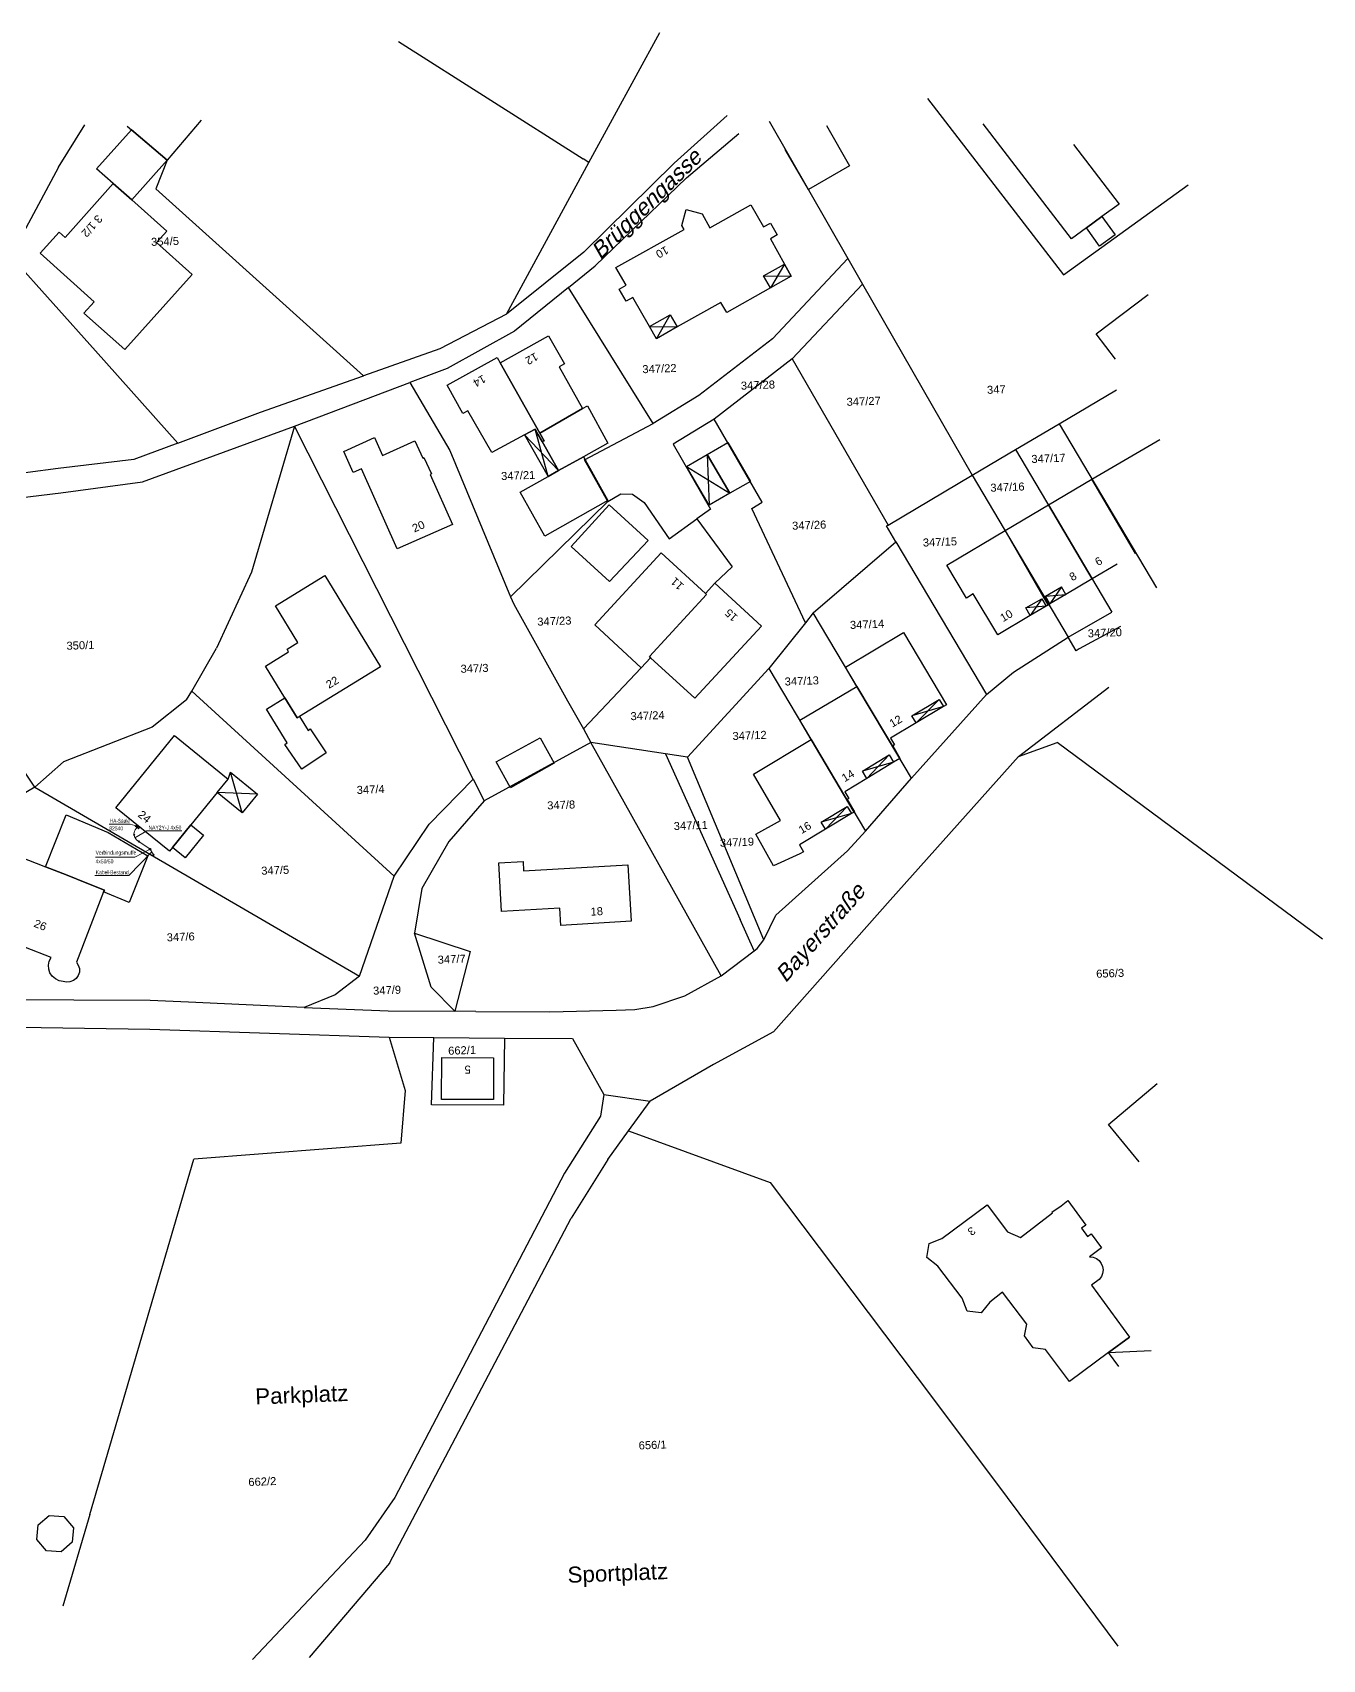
# Model space of a CAD drawing. Header units: metres. Extents: x 799836 to 800340, y 5282514 to 5282718.
# Drawn here: x 799944.7 to 800106, y 5282514.5 to 5282717.8 of the extents above; entities that cross this region are included whole.
import ezdxf

# ---------------------------------------------------------------- set-up
doc = ezdxf.new("R2010")
doc.units = ezdxf.units.M
doc.header["$PDMODE"] = 3
doc.header["$PDSIZE"] = 0.08
for name, color, linetype in [('_4001', 7, 'Continuous'), ('_4240', 7, 'Continuous'), ('_4260', 7, 'Continuous'), ('_4350', 7, 'Continuous'), ('_6000', 8, 'Continuous'), ('_6050', 7, 'Continuous'), ('_6052', 7, 'Continuous'), ('_6200', 7, 'Continuous'), ('_6210', 7, 'Continuous'), ('APKT', 7, 'Continuous'), ('Beschriftung', 7, 'Continuous'), ('EON_HA', 4, 'Continuous'), ('GIS_Nummer', 7, 'Continuous'), ('HA-Säule', 7, 'Continuous'), ('Kabel-Bestand', 34, 'Continuous'), ('Muffe', 6, 'Continuous')]:
    doc.layers.add(name, color=color, linetype=linetype)
doc.styles.add('DIN', font='EARZ_DIN.SHX', dxfattribs={"height": 0.2})
doc.styles.get("Standard").update_dxf_attribs({"font": 'arial.ttf'})

# ---------------------------------------------------------------- blocks, each defined once
blk = doc.blocks.new('GEMGIS_DFK_GN')
blk = doc.blocks.new('A$C02FF75CA')
at = {"layer": 'Muffe'}
for radius in [0.4, 0.3, 0.2, 0.1]:
    blk.add_circle((0.49, 0.56), radius, dxfattribs=at)

msp = doc.modelspace()

# ---------------------------------------------------------------- linework, layer by layer
at = {"layer": '_6000'}
for p, q in [((800014.29, 5282701.53), (800023.14, 5282717.78)), ((799990.48, 5282716.68), (800013.55, 5282702)), ((800056.62, 5282709.53), (800073.61, 5282687.49)), ((800031.58, 5282707.43), (800024.92, 5282701.46)), ((799947.98, 5282700.96), (799951.28, 5282706.24)), ((799956.58, 5282706.08), (799961.57, 5282701.84)), ((800036.8, 5282706.7), (800046.65, 5282689.56)), ((800026.48, 5282699.63), (800033.02, 5282705.16)), ((799961.57, 5282701.84), (799960.14, 5282698.26)), ((800004, 5282682.61), (800014.29, 5282701.53)), ((800014.29, 5282701.53), (800013.55, 5282702)), ((800024.92, 5282701.46), (800013.63, 5282690.34)), ((799947.98, 5282700.96), (799942.02, 5282689.82)), ((800015.08, 5282688.62), (800026.48, 5282699.63)), ((799960.14, 5282698.26), (799967.64, 5282691.5)), ((800073.61, 5282687.49), (800089.17, 5282698.74)), ((799967.64, 5282691.5), (799986.12, 5282674.88)), ((799942.02, 5282689.82), (799952.61, 5282678)), ((800013.63, 5282690.34), (800004, 5282682.61)), ((800046.65, 5282689.56), (800037.24, 5282679.5)), ((800046.65, 5282689.56), (800048.49, 5282686.34)), ((800011.75, 5282685.93), (800015.08, 5282688.62)), ((800011.75, 5282685.93), (800004.98, 5282680.47)), ((800022.31, 5282668.92), (800011.75, 5282685.93)), ((800048.49, 5282686.34), (800039.7, 5282677.03)), ((800048.49, 5282686.34), (800062.19, 5282662.47)), ((800004, 5282682.61), (799995.67, 5282678.24)), ((800004.98, 5282680.47), (799996.59, 5282675.81)), ((800037.24, 5282679.5), (800028.01, 5282672.41)), ((799962.91, 5282666.49), (799952.61, 5282678)), ((799995.67, 5282678.24), (799986.12, 5282674.88)), ((800039.7, 5282677.03), (800029.94, 5282669.49)), ((800039.7, 5282677.03), (800051.67, 5282656.24)), ((799973.23, 5282670.34), (799986.12, 5282674.88)), ((799996.59, 5282675.81), (799991.92, 5282674.05)), ((799977.5, 5282668.6), (799991.92, 5282674.05)), ((799991.92, 5282674.05), (799996.89, 5282665.55)), ((800073.05, 5282668.89), (800080.22, 5282673.12)), ((800028.01, 5282672.41), (800022.31, 5282668.92)), ((799962.91, 5282666.49), (799973.23, 5282670.34)), ((800013.75, 5282664.38), (800022.31, 5282668.92)), ((800029.94, 5282669.49), (800024.81, 5282666.35)), ((800035.94, 5282659.08), (800029.94, 5282669.49)), ((800067.61, 5282665.67), (800073.05, 5282668.89)), ((800073.05, 5282668.89), (800085.22, 5282648.38)), ((799958.48, 5282661.62), (799977.5, 5282668.6)), ((799977.5, 5282668.6), (799972.1, 5282650.34)), ((799999.81, 5282624.49), (799977.5, 5282668.6)), ((799962.91, 5282666.49), (799957.42, 5282664.45)), ((799996.89, 5282665.55), (800004.5, 5282647.28)), ((800024.81, 5282666.35), (800029.49, 5282658.24)), ((800062.19, 5282662.47), (800067.61, 5282665.67)), ((800067.61, 5282665.67), (800079.66, 5282645.36)), ((799947.94, 5282663.3), (799937.22, 5282661.91)), ((799957.42, 5282664.45), (799947.94, 5282663.3)), ((800016.66, 5282659.17), (800013.75, 5282664.38)), ((799948.29, 5282660.25), (799958.48, 5282661.62)), ((800051.67, 5282656.24), (800062.19, 5282662.47)), ((800062.19, 5282662.47), (800074.18, 5282642.23)), ((799937.85, 5282659.03), (799948.29, 5282660.25)), ((800016.66, 5282659.17), (800004.5, 5282647.28)), ((800016.66, 5282659.17), (800018.28, 5282660.14)), ((800018.28, 5282660.14), (800019.72, 5282660.08)), ((800019.72, 5282660.08), (800021.2, 5282659.04)), ((800021.2, 5282659.04), (800024.3, 5282654.51)), ((800034.65, 5282658.32), (800035.94, 5282659.08)), ((800024.3, 5282654.51), (800027.79, 5282657.01)), ((800029.49, 5282658.24), (800027.79, 5282657.01)), ((800027.79, 5282657.01), (800032.18, 5282651.02)), ((800041.35, 5282644.03), (800034.65, 5282658.32)), ((800051.49, 5282656.13), (800051.67, 5282656.24)), ((800052.63, 5282654.16), (800051.49, 5282656.13)), ((800042.33, 5282645.27), (800052.63, 5282654.16)), ((800052.63, 5282654.16), (800063.97, 5282635.08)), ((800032.18, 5282651.02), (800030.02, 5282648.96)), ((799972.1, 5282650.34), (799967.76, 5282640.87)), ((800030.02, 5282648.96), (800028.86, 5282647.69)), ((800004.5, 5282647.28), (800004.89, 5282646.34)), ((800029, 5282647.56), (800021.84, 5282639.8)), ((800028.86, 5282647.69), (800029, 5282647.56)), ((800004.89, 5282646.34), (800011.63, 5282634.26)), ((800042.33, 5282645.27), (800041.35, 5282644.03)), ((800054.6, 5282624.59), (800042.33, 5282645.27)), ((800074.18, 5282642.23), (800079.66, 5282645.36)), ((800041.35, 5282644.03), (800036.78, 5282638.31)), ((800080.73, 5282643.55), (800075.56, 5282640.77)), ((799964.64, 5282635.5), (799967.76, 5282640.87)), ((800067.33, 5282637.87), (800074.18, 5282642.23)), ((800075.2, 5282640.51), (800074.18, 5282642.23)), ((800075.56, 5282640.77), (800075.2, 5282640.51)), ((800020.83, 5282638.39), (800013.59, 5282630.77)), ((800021.99, 5282639.66), (800020.83, 5282638.39)), ((800021.84, 5282639.8), (800021.99, 5282639.66)), ((800036.78, 5282638.31), (800026.6, 5282627.22)), ((800036.78, 5282638.31), (800048.85, 5282617.98)), ((800063.97, 5282635.08), (800067.33, 5282637.87)), ((799964, 5282634.39), (799959.71, 5282630.97)), ((799964, 5282634.39), (799964.64, 5282635.5)), ((799989.96, 5282612.36), (799964.64, 5282635.5)), ((800011.63, 5282634.26), (800013.59, 5282630.77)), ((800054.6, 5282624.59), (800063.97, 5282635.08)), ((800067.97, 5282627.32), (800079.25, 5282635.97)), ((799959.71, 5282630.97), (799948.6, 5282626.66)), ((800013.59, 5282630.77), (800014.54, 5282629.07)), ((800014.54, 5282629.07), (800001.19, 5282621.76)), ((800030.82, 5282599.91), (800014.54, 5282629.07)), ((800023.87, 5282627.64), (800014.54, 5282629.07)), ((800067.97, 5282627.32), (800072.8, 5282629.06)), ((800105.97, 5282604.49), (800072.8, 5282629.06)), ((799945.04, 5282623.47), (799948.6, 5282626.66)), ((800026.6, 5282627.22), (800023.87, 5282627.64)), ((800023.87, 5282627.64), (800033.17, 5282606.94)), ((800036.16, 5282604.41), (800026.6, 5282627.22)), ((800067.97, 5282627.32), (800051.93, 5282609.35)), ((799945.04, 5282623.47), (799943.79, 5282625.35)), ((799994.31, 5282618.87), (799999.81, 5282624.49)), ((799999.81, 5282624.49), (800001.19, 5282621.76)), ((800048.85, 5282617.98), (800054.6, 5282624.59)), ((799945.04, 5282623.47), (799941.15, 5282621.21)), ((799945.04, 5282623.47), (799985.63, 5282599.88)), ((800001.19, 5282621.76), (799996.77, 5282616.68)), ((799989.96, 5282612.36), (799994.31, 5282618.87)), ((800046.6, 5282615.55), (800048.85, 5282617.98)), ((799996.77, 5282616.68), (799993.42, 5282610.82)), ((800037.63, 5282607.47), (800046.6, 5282615.55)), ((799985.63, 5282599.88), (799989.96, 5282612.36)), ((799993.42, 5282610.82), (799992.5, 5282605.24)), ((800051.93, 5282609.35), (800037.34, 5282592.92)), ((800034.93, 5282603.02), (800033.17, 5282606.94)), ((800036.16, 5282604.41), (800037.63, 5282607.47)), ((799994.55, 5282598.48), (799992.5, 5282605.24)), ((799992.5, 5282605.24), (799999.43, 5282602.97)), ((800035.33, 5282603.32), (800036.16, 5282604.41)), ((799999.43, 5282602.97), (799997.52, 5282595.48)), ((800030.82, 5282599.91), (800034.93, 5282603.02)), ((800034.93, 5282603.02), (800035.33, 5282603.32)), ((799985.63, 5282599.88), (799982.58, 5282597.52)), ((800026.29, 5282597.4), (800030.82, 5282599.91)), ((799997.52, 5282595.48), (799994.55, 5282598.48)), ((799959.47, 5282596.82), (799934.45, 5282596.96)), ((799964.26, 5282596.6), (799959.47, 5282596.82)), ((799973.22, 5282596.22), (799964.26, 5282596.6)), ((799978.71, 5282595.97), (799973.22, 5282596.22)), ((799982.58, 5282597.52), (799978.71, 5282595.97)), ((799978.71, 5282595.97), (799989.19, 5282595.52)), ((800009.41, 5282595.43), (800017.68, 5282595.6)), ((800017.68, 5282595.6), (800020.03, 5282595.7)), ((800020.03, 5282595.7), (800022.33, 5282596.07)), ((800022.33, 5282596.07), (800026.29, 5282597.4)), ((799917.92, 5282593.86), (799959.4, 5282593.25)), ((799989.19, 5282595.52), (799997.52, 5282595.48)), ((800000.15, 5282595.47), (799997.52, 5282595.48)), ((800000.15, 5282595.47), (800009.41, 5282595.43)), ((799959.4, 5282593.25), (799989.34, 5282592.23)), ((799989.34, 5282592.23), (799991.33, 5282585.6)), ((799989.34, 5282592.23), (799994.92, 5282592.19)), ((799994.6, 5282583.77), (799994.92, 5282592.19)), ((799994.92, 5282592.19), (800003.74, 5282592.14)), ((800003.74, 5282592.14), (800003.62, 5282583.76)), ((800003.74, 5282592.14), (800012.24, 5282592.09)), ((800012.24, 5282592.09), (800016.16, 5282585.06)), ((800037.34, 5282592.92), (800029.84, 5282588.83)), ((800029.84, 5282588.83), (800021.94, 5282584.23)), ((799991.33, 5282585.6), (799990.76, 5282579)), ((800003.62, 5282583.76), (799994.6, 5282583.77)), ((800016.16, 5282585.06), (800015.75, 5282582.37)), ((800016.16, 5282585.06), (800021.94, 5282584.23)), ((800019.25, 5282580.55), (800021.94, 5282584.23)), ((800015.75, 5282582.37), (800011.23, 5282575.24)), ((800016.64, 5282576.97), (800019.25, 5282580.55)), ((800019.25, 5282580.55), (800036.95, 5282574.1)), ((799990.76, 5282579), (799964.9, 5282577.02)), ((799951.89, 5282532.61), (799964.9, 5282577.02)), ((800011.23, 5282575.24), (799990.01, 5282534.73)), ((800016.64, 5282576.97), (800012.05, 5282569.63)), ((800036.95, 5282574.1), (800055.3, 5282549.7)), ((799989.38, 5282526.53), (800012.05, 5282569.63)), ((800055.3, 5282549.7), (800065.24, 5282536.51)), ((799990.01, 5282534.73), (799986.34, 5282529.39)), ((800065.24, 5282536.51), (800080.4, 5282516.15)), ((799951.89, 5282532.61), (799948.53, 5282521.16)), ((799986.34, 5282529.39), (799972.23, 5282514.48)), ((799989.38, 5282526.53), (799979.32, 5282514.71))]:
    msp.add_line(p, q, dxfattribs=at)
at = {"layer": '_6050', "color": 10}
for p, q in [((800074.59, 5282692.01), (800063.54, 5282706.36)), ((800074.86, 5282703.8), (800080.55, 5282696.35)), ((799948.83, 5282692.19), (799954.84, 5282698.91)), ((799954.84, 5282698.91), (799957.15, 5282696.88)), ((799957.15, 5282696.88), (799961.52, 5282692.95)), ((800025.91, 5282693.69), (800026.46, 5282695.69)), ((800026.46, 5282695.69), (800028.42, 5282695.15)), ((800029.38, 5282693.39), (800034.54, 5282696.25)), ((800034.54, 5282696.25), (800036.11, 5282693.51)), ((800080.55, 5282696.35), (800078.4, 5282694.78)), ((800017.64, 5282688.44), (800026.19, 5282693.18)), ((800026.19, 5282693.18), (800025.91, 5282693.69)), ((800028.42, 5282695.15), (800029.38, 5282693.39)), ((800036.11, 5282693.51), (800036.99, 5282693.97)), ((800036.99, 5282693.97), (800037.82, 5282692.5)), ((800076.46, 5282693.36), (800074.59, 5282692.01)), ((800078.4, 5282694.78), (800076.46, 5282693.36)), ((799945.72, 5282690.23), (799948.08, 5282692.85)), ((799948.08, 5282692.85), (799948.83, 5282692.19)), ((799961.52, 5282692.95), (799960.25, 5282691.53)), ((799960.25, 5282691.53), (799964.68, 5282687.53)), ((800037.82, 5282692.5), (800036.96, 5282692.02)), ((800036.96, 5282692.02), (800038.72, 5282688.82)), ((799952.47, 5282684.14), (799945.72, 5282690.23)), ((799964.68, 5282687.53), (799956.27, 5282678.19)), ((800018.93, 5282686.21), (800017.64, 5282688.44)), ((800039.55, 5282687.32), (800036.98, 5282685.87)), ((800038.72, 5282688.82), (800039.55, 5282687.32)), ((800018.06, 5282685.71), (800018.93, 5282686.21)), ((800018.93, 5282684.21), (800018.06, 5282685.71)), ((800036.98, 5282685.87), (800031.52, 5282682.78)), ((799951.17, 5282682.7), (799952.47, 5282684.14)), ((800019.79, 5282684.69), (800018.93, 5282684.21)), ((800021.84, 5282681.05), (800019.79, 5282684.69)), ((800030.77, 5282684.07), (800025.33, 5282681)), ((800031.52, 5282682.78), (800030.77, 5282684.07)), ((799956.27, 5282678.19), (799951.17, 5282682.7)), ((800022.72, 5282679.53), (800021.84, 5282681.05)), ((800025.33, 5282681), (800022.72, 5282679.53)), ((800003.19, 5282676.53), (800009.24, 5282679.9)), ((800009.24, 5282679.9), (800011.22, 5282676.4)), ((799996.57, 5282673.72), (800002.81, 5282677.18)), ((800002.81, 5282677.18), (800003.19, 5282676.53)), ((800003.19, 5282676.53), (800008.15, 5282667.73)), ((800008.15, 5282667.73), (800003.19, 5282676.53)), ((800011.22, 5282676.4), (800010.56, 5282676.03)), ((800010.56, 5282676.03), (800013.5, 5282670.8)), ((799998.52, 5282670.18), (799996.57, 5282673.72)), ((800013.5, 5282670.8), (800008.15, 5282667.73)), ((799999.15, 5282670.53), (799998.52, 5282670.18)), ((800002.16, 5282665.3), (799999.15, 5282670.53)), ((799983.66, 5282665.45), (799987.48, 5282667.17)), ((799987.48, 5282667.17), (799988.47, 5282664.95)), ((799988.47, 5282664.95), (799992.53, 5282666.78)), ((799992.53, 5282666.78), (799993.51, 5282664.61)), ((800006.23, 5282667.53), (800002.16, 5282665.3)), ((800007.55, 5282668.24), (800006.23, 5282667.53)), ((800007.91, 5282667.61), (800007.55, 5282668.24)), ((800008.45, 5282666.67), (800007.91, 5282667.61)), ((800008.15, 5282667.73), (800008.7, 5282666.76)), ((800008.7, 5282666.76), (800008.45, 5282666.67)), ((800077.16, 5282661.96), (800085.62, 5282666.95)), ((799984.84, 5282662.81), (799983.66, 5282665.45)), ((799993.51, 5282664.61), (799993.67, 5282664.68)), ((799993.67, 5282664.68), (799994.6, 5282662.64)), ((799985.87, 5282663.27), (799984.84, 5282662.81)), ((799990.34, 5282653.27), (799985.87, 5282663.27)), ((799994.6, 5282662.64), (799994.43, 5282662.56)), ((799994.43, 5282662.56), (799997.23, 5282656.31)), ((800071.73, 5282658.75), (800077.16, 5282661.96)), ((800077.16, 5282661.96), (800082.61, 5282652.69)), ((800082.61, 5282652.69), (800077.16, 5282661.96)), ((800066.3, 5282655.54), (800071.73, 5282658.75)), ((800071.73, 5282658.75), (800077.19, 5282649.52)), ((800077.19, 5282649.52), (800071.73, 5282658.75)), ((799997.23, 5282656.31), (799990.34, 5282653.27)), ((800059, 5282651.24), (800066.3, 5282655.54)), ((800066.3, 5282655.54), (800071.68, 5282646.24)), ((800071.68, 5282646.24), (800066.3, 5282655.54)), ((800015.02, 5282643.75), (800023.33, 5282652.75)), ((800023.33, 5282652.75), (800028.86, 5282647.69)), ((800061.48, 5282647.12), (800059, 5282651.24)), ((800080.32, 5282651.35), (800077.19, 5282649.52)), ((799975.12, 5282646.13), (799981.29, 5282649.92)), ((799981.29, 5282649.92), (799988.25, 5282638.53)), ((800028.86, 5282647.69), (800030.02, 5282648.96)), ((800030.02, 5282648.96), (800035.84, 5282643.61)), ((800077.19, 5282649.52), (800073.91, 5282647.56)), ((800029, 5282647.56), (800021.84, 5282639.8)), ((800021.84, 5282639.8), (800029, 5282647.56)), ((800028.86, 5282647.69), (800029, 5282647.56)), ((800029, 5282647.56), (800028.86, 5282647.69)), ((800062.33, 5282647.63), (800061.48, 5282647.12)), ((800065.38, 5282642.53), (800062.33, 5282647.63)), ((800071.9, 5282646.38), (800071.77, 5282646.3)), ((800073.91, 5282647.56), (800071.9, 5282646.38)), ((799977.92, 5282641.56), (799975.12, 5282646.13)), ((800069.44, 5282644.93), (800065.38, 5282642.53)), ((800071.44, 5282646.1), (800069.44, 5282644.93)), ((800071.68, 5282646.24), (800071.44, 5282646.1)), ((800071.77, 5282646.3), (800071.68, 5282646.24)), ((800020.83, 5282638.39), (800015.02, 5282643.75)), ((800035.84, 5282643.61), (800027.51, 5282634.61)), ((800046.35, 5282638.5), (800053.6, 5282642.82)), ((800053.6, 5282642.82), (800058.98, 5282633.77)), ((799973.86, 5282638.61), (799976.76, 5282640.39)), ((799976.56, 5282640.73), (799977.92, 5282641.56)), ((799976.76, 5282640.39), (799976.56, 5282640.73)), ((799976.28, 5282634.65), (799973.86, 5282638.61)), ((799988.25, 5282638.53), (799978.12, 5282632.33)), ((800021.99, 5282639.66), (800020.83, 5282638.39)), ((800021.84, 5282639.8), (800021.99, 5282639.66)), ((800021.99, 5282639.66), (800021.84, 5282639.8)), ((800027.51, 5282634.61), (800021.99, 5282639.66)), ((800047.78, 5282636.08), (800046.35, 5282638.5)), ((799977.81, 5282632.15), (799976.28, 5282634.65)), ((800040.63, 5282631.84), (800047.78, 5282636.08)), ((800053.13, 5282627.08), (800047.78, 5282636.08)), ((800047.78, 5282636.08), (800053.13, 5282627.08)), ((799978.12, 5282632.33), (799977.81, 5282632.15)), ((800058.62, 5282633.55), (800055.19, 5282631.51)), ((800058.98, 5282633.77), (800058.62, 5282633.55)), ((800042.06, 5282629.43), (800040.63, 5282631.84)), ((800055.19, 5282631.51), (800051.97, 5282629.6)), ((799955.14, 5282620.92), (799962.49, 5282629.95)), ((799962.49, 5282629.95), (799969.2, 5282624.5)), ((800034.84, 5282625.11), (800042.06, 5282629.43)), ((800047.44, 5282620.38), (800042.06, 5282629.43)), ((800042.06, 5282629.43), (800047.44, 5282620.38)), ((800051.97, 5282629.6), (800052.46, 5282628.76)), ((800052.46, 5282628.76), (800052.25, 5282628.64)), ((800052.25, 5282628.64), (800053.16, 5282627.1)), ((800052.36, 5282626.62), (800049.01, 5282624.58)), ((800053.13, 5282627.08), (800052.36, 5282626.62)), ((800053.16, 5282627.1), (800053.13, 5282627.08)), ((799969.2, 5282624.5), (799969.48, 5282625.38)), ((799969.48, 5282625.38), (799972.87, 5282622.63)), ((800038.21, 5282619.31), (800034.84, 5282625.11)), ((800049.01, 5282624.58), (800046.25, 5282622.92)), ((799967.82, 5282622.81), (799964.55, 5282618.77)), ((799970.95, 5282620.26), (799967.82, 5282622.81)), ((799972.87, 5282622.63), (799970.95, 5282620.26)), ((800046.25, 5282622.92), (800046.76, 5282622.06)), ((800046.76, 5282622.06), (800046.55, 5282621.94)), ((799961.87, 5282615.47), (799955.14, 5282620.92)), ((800047.11, 5282620.18), (800043.85, 5282618.23)), ((800046.55, 5282621.94), (800047.47, 5282620.39)), ((800047.44, 5282620.38), (800047.11, 5282620.18)), ((800047.47, 5282620.39), (800047.44, 5282620.38)), ((799964.55, 5282618.77), (799962.26, 5282615.93)), ((800035.15, 5282617.61), (800038.21, 5282619.31)), ((800043.85, 5282618.23), (800040.61, 5282616.29)), ((799962.26, 5282615.93), (799961.87, 5282615.47)), ((800037.34, 5282613.64), (800035.15, 5282617.61)), ((800040.61, 5282616.29), (800041.11, 5282615.42)), ((799943.08, 5282614.83), (799946.37, 5282613.54)), ((800003.03, 5282614.04), (800006.05, 5282614.2)), ((800003.36, 5282607.96), (800003.03, 5282614.04)), ((800006.05, 5282614.2), (800006.12, 5282613.05)), ((800040.64, 5282615.14), (800037.34, 5282613.64)), ((800041.11, 5282615.42), (800040.64, 5282615.14)), ((799946.37, 5282613.54), (799949.08, 5282612.47)), ((799949.08, 5282612.47), (799951.52, 5282611.5)), ((800006.12, 5282613.05), (800019.17, 5282613.79)), ((800019.17, 5282613.79), (800019.56, 5282606.72)), ((799953.63, 5282610.39), (799950.23, 5282601.62)), ((799951.52, 5282611.5), (799953.74, 5282610.63)), ((799953.74, 5282610.63), (799953.63, 5282610.39)), ((800010.65, 5282608.36), (800003.36, 5282607.96)), ((800010.77, 5282606.2), (800010.65, 5282608.36)), ((800019.56, 5282606.72), (800010.77, 5282606.2)), ((799947.06, 5282602.19), (799943.85, 5282603.46)), ((799946.73, 5282601.25), (799946.83, 5282601.74)), ((799946.83, 5282601.74), (799947.06, 5282602.19)), ((799946.77, 5282600.74), (799946.73, 5282601.25)), ((799946.93, 5282600.27), (799946.77, 5282600.74)), ((799947.21, 5282599.85), (799946.93, 5282600.27)), ((799947.61, 5282599.52), (799947.21, 5282599.85)), ((799950.45, 5282599.95), (799950.21, 5282599.58)), ((799950.23, 5282601.62), (799950.47, 5282601.25)), ((799950.6, 5282600.37), (799950.45, 5282599.95)), ((799950.47, 5282601.25), (799950.6, 5282600.82)), ((799950.6, 5282600.82), (799950.6, 5282600.37)), ((799948.07, 5282599.3), (799947.61, 5282599.52)), ((799948.56, 5282599.22), (799948.07, 5282599.3)), ((799948.99, 5282599.11), (799948.56, 5282599.22)), ((799949.43, 5282599.15), (799948.99, 5282599.11)), ((799949.85, 5282599.31), (799949.43, 5282599.15)), ((799950.21, 5282599.58), (799949.85, 5282599.31)), ((800058.38, 5282567.1), (800064.04, 5282571.29)), ((800064.04, 5282571.29), (800066.59, 5282567.9)), ((800072.16, 5282570.37), (800073.31, 5282571.15)), ((800073.31, 5282571.15), (800074.13, 5282571.83)), ((800074.13, 5282571.83), (800076.4, 5282568.76)), ((800068.23, 5282567.21), (800072.23, 5282570.31)), ((800072.23, 5282570.31), (800072.16, 5282570.37)), ((800056.8, 5282566.45), (800058.38, 5282567.1)), ((800066.59, 5282567.9), (800068.23, 5282567.21)), ((800076.4, 5282568.76), (800075.85, 5282568.36)), ((800075.85, 5282568.36), (800076.61, 5282567.34)), ((800076.61, 5282567.34), (800077.07, 5282567.67)), ((800077.07, 5282567.67), (800078.36, 5282565.9)), ((800056.53, 5282564.71), (800056.8, 5282566.45)), ((800078.36, 5282565.9), (800076.86, 5282564.8)), ((800057.9, 5282563.64), (800056.53, 5282564.71)), ((800060.92, 5282559.64), (800057.9, 5282563.64)), ((800076.86, 5282564.8), (800077.29, 5282564.75)), ((800077.29, 5282564.75), (800077.71, 5282564.6)), ((800077.71, 5282564.6), (800078.05, 5282564.33)), ((800078.05, 5282564.33), (800078.31, 5282563.98)), ((800078.31, 5282563.98), (800078.49, 5282563.58)), ((800078.49, 5282563.58), (800078.55, 5282563.15)), ((800078.55, 5282563.15), (800078.49, 5282562.72)), ((800078.07, 5282561.97), (800077.08, 5282561.24)), ((800077.08, 5282561.24), (800081.83, 5282554.77)), ((800078.34, 5282562.32), (800078.07, 5282561.97)), ((800078.49, 5282562.72), (800078.34, 5282562.32)), ((800061.57, 5282558.02), (800060.92, 5282559.64)), ((800064.38, 5282559.15), (800063.31, 5282557.8)), ((800065.99, 5282560.38), (800064.38, 5282559.15)), ((800069, 5282556.39), (800065.99, 5282560.38)), ((800063.31, 5282557.8), (800061.57, 5282558.02)), ((800068.73, 5282554.91), (800069, 5282556.39)), ((800069.81, 5282553.43), (800068.73, 5282554.91)), ((800071.35, 5282553.23), (800069.81, 5282553.43)), ((800074.35, 5282549.2), (800071.35, 5282553.23)), ((800081.83, 5282554.77), (800079.24, 5282552.84)), ((800079.24, 5282552.84), (800074.35, 5282549.2))]:
    msp.add_line(p, q, dxfattribs=at)
at = {"layer": '_6052', "color": 252}
for p, q in [((799952.76, 5282700.77), (799957.11, 5282705.63)), ((799957.11, 5282705.63), (799961.57, 5282701.84)), ((799961.57, 5282701.84), (799957.11, 5282705.63)), ((799965.81, 5282706.83), (799961.57, 5282701.84)), ((800043.97, 5282706.16), (800046.86, 5282701.11)), ((799961.57, 5282701.84), (799957.15, 5282696.88)), ((800041.73, 5282698.16), (800038.81, 5282703.16)), ((799954.84, 5282698.91), (799952.76, 5282700.77)), ((800046.86, 5282701.11), (800041.73, 5282698.16)), ((799957.15, 5282696.88), (799954.84, 5282698.91)), ((800076.46, 5282693.36), (800078.4, 5282694.78)), ((800078.11, 5282691.09), (800076.46, 5282693.36)), ((800078.4, 5282694.78), (800080.06, 5282692.51)), ((800080.06, 5282692.51), (800078.11, 5282691.09)), ((800077.68, 5282680.14), (800084.17, 5282685.05)), ((800080.1, 5282676.95), (800077.68, 5282680.14)), ((800008.15, 5282667.73), (800013.5, 5282670.8)), ((800013.5, 5282670.8), (800014.09, 5282671.13)), ((800014.09, 5282671.13), (800016.67, 5282666.47)), ((800008.7, 5282666.76), (800008.15, 5282667.73)), ((800008.45, 5282666.67), (800008.7, 5282666.76)), ((800010.5, 5282663.04), (800008.45, 5282666.67)), ((800010.5, 5282663.04), (800013.62, 5282664.78)), ((800013.62, 5282664.78), (800010.5, 5282663.04)), ((800016.67, 5282666.47), (800013.62, 5282664.78)), ((800013.62, 5282664.78), (800016.67, 5282659.29)), ((800026.5, 5282663.56), (800029.07, 5282665.04)), ((800029.07, 5282665.04), (800031.65, 5282666.55)), ((800029.07, 5282665.04), (800031.89, 5282660.22)), ((800031.89, 5282660.22), (800029.07, 5282665.04)), ((800031.65, 5282666.55), (800034.46, 5282661.7)), ((800009.19, 5282662.31), (800010.5, 5282663.04)), ((800029.31, 5282658.72), (800026.5, 5282663.56)), ((800005.69, 5282660.35), (800009.19, 5282662.31)), ((800034.46, 5282661.7), (800031.89, 5282660.22)), ((800008.77, 5282654.85), (800005.69, 5282660.35)), ((800016.67, 5282659.29), (800008.77, 5282654.85)), ((800012.07, 5282653.57), (800016.8, 5282658.76)), ((800016.8, 5282658.76), (800021.69, 5282654.31)), ((800031.89, 5282660.22), (800029.31, 5282658.72)), ((800016.87, 5282649.18), (800012.07, 5282653.57)), ((800021.69, 5282654.31), (800016.87, 5282649.18)), ((799974, 5282633.24), (799976.28, 5282634.65)), ((799976.28, 5282634.65), (799977.81, 5282632.15)), ((799976.59, 5282629.01), (799974, 5282633.24)), ((799977.81, 5282632.15), (799978.12, 5282632.33)), ((799978.12, 5282632.33), (799979.19, 5282630.58)), ((799979.19, 5282630.58), (799979.45, 5282630.77)), ((799979.45, 5282630.77), (799981.46, 5282627.77)), ((799976.3, 5282628.83), (799976.59, 5282629.01)), ((799978.41, 5282625.72), (799976.3, 5282628.83)), ((800002.7, 5282626.64), (800008.19, 5282629.64)), ((800008.19, 5282629.64), (800009.95, 5282626.47)), ((799981.46, 5282627.77), (799978.41, 5282625.72)), ((800004.48, 5282623.42), (800002.7, 5282626.64)), ((800009.95, 5282626.47), (800004.48, 5282623.42)), ((799946.37, 5282613.54), (799948.97, 5282620.02)), ((799948.97, 5282620.02), (799954.21, 5282617.8)), ((799962.26, 5282615.93), (799964.55, 5282618.77)), ((799964.55, 5282618.77), (799966.13, 5282617.49)), ((799954.21, 5282617.8), (799959.15, 5282614.89)), ((799963.83, 5282614.66), (799962.26, 5282615.93)), ((799966.13, 5282617.49), (799963.83, 5282614.66)), ((799959.15, 5282614.89), (799956.83, 5282609.09)), ((799949.08, 5282612.47), (799946.37, 5282613.54)), ((799951.52, 5282611.5), (799949.08, 5282612.47)), ((799953.74, 5282610.63), (799951.52, 5282611.5)), ((799953.63, 5282610.39), (799953.74, 5282610.63)), ((799956.83, 5282609.09), (799953.63, 5282610.39)), ((799995.88, 5282584.47), (799995.89, 5282589.71)), ((799995.89, 5282589.71), (800002.37, 5282589.68)), ((800002.37, 5282589.68), (800002.37, 5282584.46)), ((800079.21, 5282581.35), (800085.31, 5282586.44)), ((800002.37, 5282584.46), (799995.88, 5282584.47)), ((800083.07, 5282576.65), (800079.21, 5282581.35)), ((799945.3, 5282529.47), (799945.45, 5282531.3)), ((799945.45, 5282531.3), (799946.84, 5282532.49)), ((799946.84, 5282532.49), (799948.67, 5282532.34)), ((799948.67, 5282532.34), (799949.87, 5282530.95)), ((799949.87, 5282530.95), (799949.72, 5282529.12)), ((799946.49, 5282528.06), (799945.3, 5282529.47)), ((799949.72, 5282529.12), (799948.32, 5282527.92)), ((799948.32, 5282527.92), (799946.49, 5282528.06))]:
    msp.add_line(p, q, dxfattribs=at)
at = {"layer": '_6200'}
for p, q in [((800006.23, 5282667.53), (800007.55, 5282668.24)), ((800006.23, 5282667.53), (800009.19, 5282662.31)), ((800007.55, 5282668.24), (800007.91, 5282667.61)), ((800007.91, 5282667.61), (800008.45, 5282666.67)), ((800008.45, 5282666.67), (800010.5, 5282663.04)), ((800010.5, 5282663.04), (800009.19, 5282662.31)), ((800079.24, 5282552.84), (800081.83, 5282554.77)), ((800080.52, 5282551.11), (800079.24, 5282552.84))]:
    msp.add_line(p, q, dxfattribs=at)
at = {"layer": '_6210'}
for p, q in [((800036.1, 5282687.38), (800038.72, 5282688.82)), ((800036.1, 5282687.38), (800039.55, 5282687.32)), ((800036.98, 5282685.87), (800036.1, 5282687.38)), ((800038.72, 5282688.82), (800036.98, 5282685.87)), ((800039.55, 5282687.32), (800038.72, 5282688.82)), ((800021.84, 5282681.05), (800024.45, 5282682.52)), ((800021.84, 5282681.05), (800025.33, 5282681)), ((800022.72, 5282679.53), (800024.45, 5282682.52)), ((800024.45, 5282682.52), (800025.33, 5282681)), ((800006.23, 5282667.53), (800010.5, 5282663.04)), ((800009.19, 5282662.31), (800007.55, 5282668.24)), ((800029.07, 5282665.04), (800029.31, 5282658.72)), ((800026.5, 5282663.56), (800031.89, 5282660.22)), ((800071.33, 5282647.34), (800073.34, 5282648.53)), ((800073.34, 5282648.53), (800071.9, 5282646.38)), ((800073.91, 5282647.56), (800073.34, 5282648.53)), ((800068.88, 5282645.88), (800070.88, 5282647.04)), ((800070.88, 5282647.04), (800069.44, 5282644.93)), ((800070.88, 5282647.04), (800071.44, 5282646.1)), ((800071.33, 5282647.34), (800073.91, 5282647.56)), ((800071.9, 5282646.38), (800071.33, 5282647.34)), ((800071.44, 5282646.1), (800068.88, 5282645.88)), ((800069.44, 5282644.93), (800068.88, 5282645.88)), ((800054.65, 5282632.42), (800058.07, 5282634.46)), ((800055.19, 5282631.51), (800058.07, 5282634.46)), ((800058.07, 5282634.46), (800058.62, 5282633.55)), ((800058.62, 5282633.55), (800054.65, 5282632.42)), ((800055.19, 5282631.51), (800054.65, 5282632.42)), ((800048.46, 5282625.49), (800051.82, 5282627.52)), ((800052.36, 5282626.62), (800048.46, 5282625.49)), ((800049.01, 5282624.58), (800051.82, 5282627.52)), ((800051.82, 5282627.52), (800052.36, 5282626.62)), ((799967.82, 5282622.81), (799969.2, 5282624.5)), ((799970.95, 5282620.26), (799969.48, 5282625.38)), ((800049.01, 5282624.58), (800048.46, 5282625.49)), ((799972.87, 5282622.63), (799967.82, 5282622.81)), ((800043.31, 5282619.13), (800046.57, 5282621.08)), ((800047.11, 5282620.18), (800043.31, 5282619.13)), ((800043.85, 5282618.23), (800046.57, 5282621.08)), ((800046.57, 5282621.08), (800047.11, 5282620.18)), ((800043.85, 5282618.23), (800043.31, 5282619.13)), ((800079.24, 5282552.84), (800084.54, 5282553.11))]:
    msp.add_line(p, q, dxfattribs=at)
at = {"layer": 'APKT'}
for p in [(799957.67, 5282618.62, 608.45), (799957.82, 5282618.49, 608.44), (799957.98, 5282618.37, 608.35), (799957.44, 5282617.55, 608.31), (799958.04, 5282616.7, 608.14), (799959.44, 5282615.75, 607.9), (799959.88, 5282615.04, 607.82)]:
    msp.add_point(p, dxfattribs=at)
at = {"layer": 'Beschriftung', "lineweight": 15}
for p, q in [((799956.96, 5282618.88, 600.85), (799954.31, 5282618.88, 600.85)), ((799956.96, 5282618.88, 600.85), (799957.82, 5282618.62)), ((799957.55, 5282617.17), (799959.03, 5282618.03)), ((799959.03, 5282618.03), (799963.41, 5282618.03)), ((799957.55, 5282614.75), (799952.6, 5282614.75)), ((799959.66, 5282615.39), (799956.8, 5282612.45)), ((799957.55, 5282614.75), (799959.44, 5282615.75)), ((799952.54, 5282612.45), (799956.8, 5282612.45))]:
    msp.add_line(p, q, dxfattribs=at)
at = {"layer": 'EON_HA', "lineweight": 15}
msp.add_lwpolyline([(799959.44, 5282615.75), (799958.04, 5282616.7), (799957.76, 5282616.91, -0.372145), (799957.58, 5282618.15), (799957.82, 5282618.49)], format="xyb", dxfattribs=at)
at = {"layer": 'HA-Säule', "lineweight": 15}
msp.add_lwpolyline([(799957.66, 5282618.62), (799957.98, 5282618.37), (799958.1, 5282618.52), (799957.79, 5282618.77), (799957.66, 5282618.62)], dxfattribs=at)
at = {"layer": 'Kabel-Bestand', "lineweight": 15}
msp.add_lwpolyline([(799959.88, 5282615.04), (799959.44, 5282615.75)], dxfattribs=at)

# ---------------------------------------------------------------- block references
at = {"layer": 'GIS_Nummer'}
ref = msp.add_blockref('GEMGIS_DFK_GN', (799959.58, 5282691.12), dxfattribs=dict(at, rotation=2.21734445064))
ref.add_attrib('Flurstück', '354/5', (799959.58, 5282691.12), dxfattribs={"height": 1, "rotation": 2.2173})
ref = msp.add_blockref('GEMGIS_DFK_GN', (800020.99, 5282675.21), dxfattribs=dict(at, rotation=2.217339544257))
ref.add_attrib('Flurstück', '347/22', (800020.99, 5282675.21), dxfattribs={"height": 1, "rotation": 2.2173})
ref = msp.add_blockref('GEMGIS_DFK_GN', (800033.29, 5282673.15), dxfattribs=dict(at, rotation=2.217338945529))
ref.add_attrib('Flurstück', '347/28', (800033.29, 5282673.15), dxfattribs={"height": 1, "rotation": 2.2173})
ref = msp.add_blockref('GEMGIS_DFK_GN', (800064.06, 5282672.63), dxfattribs=dict(at, rotation=2.217338857579))
ref.add_attrib('Flurstück', '347', (800064.06, 5282672.63), dxfattribs={"height": 1, "rotation": 2.2173})
ref = msp.add_blockref('GEMGIS_DFK_GN', (800046.51, 5282671.13), dxfattribs=dict(at, rotation=2.217338353015))
ref.add_attrib('Flurstück', '347/27', (800046.51, 5282671.13), dxfattribs={"height": 1, "rotation": 2.2173})
ref = msp.add_blockref('GEMGIS_DFK_GN', (800069.6, 5282663.99), dxfattribs=dict(at, rotation=2.217336122269))
ref.add_attrib('Flurstück', '347/17', (800069.6, 5282663.99), dxfattribs={"height": 1, "rotation": 2.2173})
ref = msp.add_blockref('GEMGIS_DFK_GN', (800003.33, 5282661.86), dxfattribs=dict(at, rotation=2.217335247778))
ref.add_attrib('Flurstück', '347/21', (800003.33, 5282661.86), dxfattribs={"height": 1, "rotation": 2.2173})
ref = msp.add_blockref('GEMGIS_DFK_GN', (800064.48, 5282660.4), dxfattribs=dict(at, rotation=2.217334978737))
ref.add_attrib('Flurstück', '347/16', (800064.48, 5282660.4), dxfattribs={"height": 1, "rotation": 2.2173})
ref = msp.add_blockref('GEMGIS_DFK_GN', (800039.7, 5282655.65), dxfattribs=dict(at, rotation=2.217333425774))
ref.add_attrib('Flurstück', '347/26', (800039.7, 5282655.65), dxfattribs={"height": 1, "rotation": 2.2173})
ref = msp.add_blockref('GEMGIS_DFK_GN', (800056.04, 5282653.55), dxfattribs=dict(at, rotation=2.217332794856))
ref.add_attrib('Flurstück', '347/15', (800056.04, 5282653.55), dxfattribs={"height": 1, "rotation": 2.2173})
ref = msp.add_blockref('GEMGIS_DFK_GN', (800007.85, 5282643.66), dxfattribs=dict(at, rotation=2.21732951426))
ref.add_attrib('Flurstück', '347/23', (800007.85, 5282643.66), dxfattribs={"height": 1, "rotation": 2.2173})
ref = msp.add_blockref('GEMGIS_DFK_GN', (800046.93, 5282643.25), dxfattribs=dict(at, rotation=2.217329497707))
ref.add_attrib('Flurstück', '347/14', (800046.93, 5282643.25), dxfattribs={"height": 1, "rotation": 2.2173})
ref = msp.add_blockref('GEMGIS_DFK_GN', (800076.65, 5282642.2), dxfattribs=dict(at, rotation=2.217329260234))
ref.add_attrib('Flurstück', '347/20', (800076.65, 5282642.2), dxfattribs={"height": 1, "rotation": 2.2173})
ref = msp.add_blockref('GEMGIS_DFK_GN', (799949.01, 5282640.65), dxfattribs=dict(at, rotation=2.217328420286))
ref.add_attrib('Flurstück', '350/1', (799949.01, 5282640.65), dxfattribs={"height": 1, "rotation": 2.2173})
ref = msp.add_blockref('GEMGIS_DFK_GN', (799998.26, 5282637.77), dxfattribs=dict(at, rotation=2.217327659779))
ref.add_attrib('Flurstück', '347/3', (799998.26, 5282637.77), dxfattribs={"height": 1, "rotation": 2.2173})
ref = msp.add_blockref('GEMGIS_DFK_GN', (800038.77, 5282636.18), dxfattribs=dict(at, rotation=2.217327236573))
ref.add_attrib('Flurstück', '347/13', (800038.77, 5282636.18), dxfattribs={"height": 1, "rotation": 2.2173})
ref = msp.add_blockref('GEMGIS_DFK_GN', (800019.5, 5282631.85), dxfattribs=dict(at, rotation=2.217325825808))
ref.add_attrib('Flurstück', '347/24', (800019.5, 5282631.85), dxfattribs={"height": 1, "rotation": 2.2173})
ref = msp.add_blockref('GEMGIS_DFK_GN', (800032.25, 5282629.37), dxfattribs=dict(at, rotation=2.21732506351))
ref.add_attrib('Flurstück', '347/12', (800032.25, 5282629.37), dxfattribs={"height": 1, "rotation": 2.2173})
ref = msp.add_blockref('GEMGIS_DFK_GN', (799985.28, 5282622.63), dxfattribs=dict(at, rotation=2.217322847371))
ref.add_attrib('Flurstück', '347/4', (799985.28, 5282622.63), dxfattribs={"height": 1, "rotation": 2.2173})
ref = msp.add_blockref('GEMGIS_DFK_GN', (800009.09, 5282620.7), dxfattribs=dict(at, rotation=2.217322269842))
ref.add_attrib('Flurstück', '347/8', (800009.09, 5282620.7), dxfattribs={"height": 1, "rotation": 2.2173})
ref = msp.add_blockref('GEMGIS_DFK_GN', (800024.9, 5282618.12), dxfattribs=dict(at, rotation=2.21732147865))
ref.add_attrib('Flurstück', '347/11', (800024.9, 5282618.12), dxfattribs={"height": 1, "rotation": 2.2173})
ref = msp.add_blockref('GEMGIS_DFK_GN', (800030.67, 5282616.03), dxfattribs=dict(at, rotation=2.217320825126))
ref.add_attrib('Flurstück', '347/19', (800030.67, 5282616.03), dxfattribs={"height": 1, "rotation": 2.2173})
ref = msp.add_blockref('GEMGIS_DFK_GN', (799973.35, 5282612.54), dxfattribs=dict(at, rotation=2.217319589695))
ref.add_attrib('Flurstück', '347/5', (799973.35, 5282612.54), dxfattribs={"height": 1, "rotation": 2.2173})
ref = msp.add_blockref('GEMGIS_DFK_GN', (799961.54, 5282604.21), dxfattribs=dict(at, rotation=2.217316878899))
ref.add_attrib('Flurstück', '347/6', (799961.54, 5282604.21), dxfattribs={"height": 1, "rotation": 2.2173})
ref = msp.add_blockref('GEMGIS_DFK_GN', (799995.4, 5282601.42), dxfattribs=dict(at, rotation=2.217316127225))
ref.add_attrib('Flurstück', '347/7', (799995.4, 5282601.42), dxfattribs={"height": 1, "rotation": 2.2173})
ref = msp.add_blockref('GEMGIS_DFK_GN', (800077.7, 5282599.66), dxfattribs=dict(at, rotation=2.217315797986))
ref.add_attrib('Flurstück', '656/3', (800077.7, 5282599.66), dxfattribs={"height": 1, "rotation": 2.2173})
ref = msp.add_blockref('GEMGIS_DFK_GN', (799987.33, 5282597.55), dxfattribs=dict(at, rotation=2.217314881024))
ref.add_attrib('Flurstück', '347/9', (799987.33, 5282597.55), dxfattribs={"height": 1, "rotation": 2.2173})
ref = msp.add_blockref('GEMGIS_DFK_GN', (799996.71, 5282590.04), dxfattribs=dict(at, rotation=2.217312515946))
ref.add_attrib('Flurstück', '662/1', (799996.71, 5282590.04), dxfattribs={"height": 1, "rotation": 2.2173})
ref = msp.add_blockref('GEMGIS_DFK_GN', (800020.52, 5282540.72), dxfattribs=dict(at, rotation=2.217296888631))
ref.add_attrib('Flurstück', '656/1', (800020.52, 5282540.72), dxfattribs={"height": 1, "rotation": 2.2173})
ref = msp.add_blockref('GEMGIS_DFK_GN', (799971.74, 5282536.15), dxfattribs=dict(at, rotation=2.217295366755))
ref.add_attrib('Flurstück', '662/2', (799971.74, 5282536.15), dxfattribs={"height": 1, "rotation": 2.2173})
at = {"layer": 'Muffe', "lineweight": 15, "xscale": 0.25, "yscale": 0.25, "zscale": 0.25}
msp.add_blockref('A$C02FF75CA', (799959.32, 5282615.6), dxfattribs=at)

# ---------------------------------------------------------------- texts
at = {"layer": '_4001'}
for s, rotation, p in [('3 1/2', 228.2063, (799952.84, 5282695.09)), ('10', 209.0003, (800023.89, 5282691.15)), ('12', 209.1153, (800007.58, 5282677.84)), ('14', 209.0333, (800001.05, 5282675.06)), ('20', 23.8063, (799992.47, 5282655.3)), ('6', 30.2863, (800077.9, 5282651.09)), ('11', 137.5333, (800026.23, 5282648.74)), ('8', 30.7233, (800074.7, 5282649.2)), ('15', 137.3713, (800032.99, 5282644.81)), ('10', 30.5103, (800066.04, 5282644.09)), ('22', 31.4593, (799981.81, 5282635.76)), ('12', 30.7413, (800052.21, 5282630.91)), ('14', 31.1623, (800046.25, 5282624.09)), ('24', 321.0123, (799957.83, 5282619.89)), ('16', 30.8953, (800040.86, 5282617.6)), ('18', 3.3243, (800014.52, 5282607.42)), ('26', 338.4733, (799944.82, 5282606.08)), ('5', 179.7393, (799999.52, 5282588.69)), ('3', 216.5623, (800062.13, 5282568.63))]:
    msp.add_text(s, height=1, rotation=rotation, dxfattribs=at).set_placement(p)
at = {"layer": '_4240'}
msp.add_text('Sportplatz', height=2, rotation=2.2173, dxfattribs=at).set_placement((800011.65, 5282524.05))
at = {"layer": '_4260'}
msp.add_text('Parkplatz', height=2, rotation=2.2173, dxfattribs=at).set_placement((799972.62, 5282546.34))
at = {"layer": '_4350', "oblique": 15}
for s, rotation, p in [('Brüggengasse', 44.6303, (800015.71, 5282689.31)), ('Bayerstraße', 48.3983, (800038.86, 5282598.94))]:
    msp.add_text(s, height=2, rotation=rotation, dxfattribs=at).set_placement(p)
at = {"layer": 'Beschriftung', "lineweight": 15, "style": 'DIN'}
for s, width, p in [('82540', 0.75, (799954.34, 5282618.09, 600.85)), ('HA-Säule', 0.7, (799954.41, 5282619.03, 600.85)), ('NAY2Y-J 4x50', 0.75, (799959.24, 5282618.19)), ('Verbindungsmuffe ', 0.75, (799952.63, 5282615.06)), ('4x50/50', 0.75, (799952.63, 5282613.96)), ('Kabel-Bestand', 0.75, (799952.65, 5282612.6))]:
    msp.add_text(s, height=0.5, dxfattribs=dict(at, width=width)).set_placement(p)

doc.saveas('drawing.dxf')
